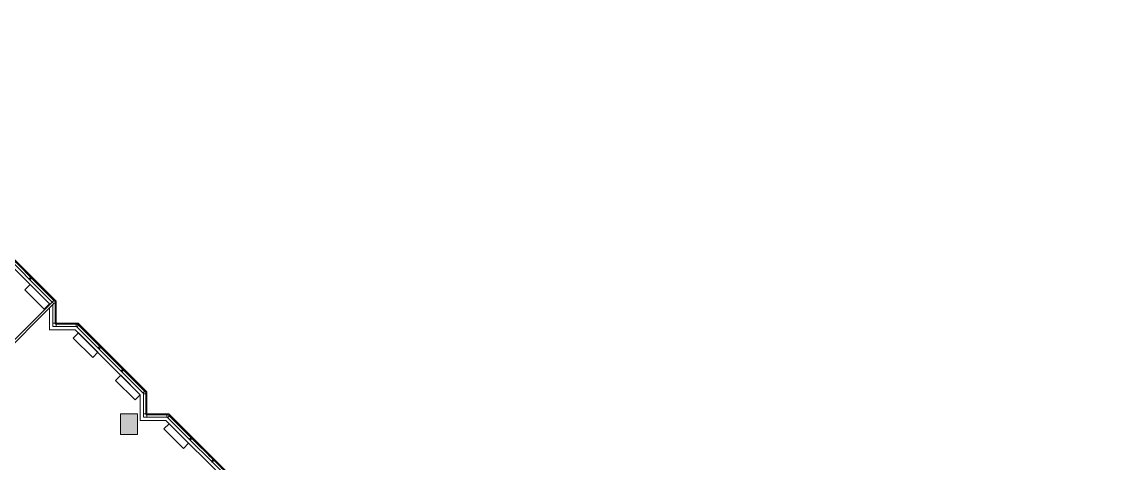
# Model space of a CAD drawing. Header units: inches. Extents: x 41 to 3077, y -701 to 1388.
# Drawn here: x 1170 to 3068, y 616 to 1388 of the extents above; entities that cross this region are included whole.
import ezdxf

# ---------------------------------------------------------------- set-up
doc = ezdxf.new("R2010")
doc.units = ezdxf.units.IN
doc.header["$MEASUREMENT"] = 0
doc.linetypes.add('IMPORT-PHANTOM4', pattern=[0.625, 0.3125, -0.0625, 0.0625, -0.0625, 0.0625, -0.0625])
for name, color, linetype, lineweight in [('3rd Floor Revit Background_dwg', 8, 'Continuous', 9), ('A-Area', 7, 'IMPORT-PHANTOM4', 9), ('A-FLOR', 192, 'Continuous', 9), ('A-WALL', 113, 'Continuous', 9), ('A-Wall-Exst', 7, 'Continuous', 9), ('AWAEX', 7, 'Continuous', 9), ('MHV', 7, 'Continuous', 9)]:
    doc.layers.add(name, color=color, linetype=linetype, lineweight=lineweight)

# ---------------------------------------------------------------- blocks, each defined once
blk = doc.blocks.new('3rd Floor Revit Background_dwg-1506769-3rd Floor New Construction - Partition Plan')
at = {"layer": 'AWAEX'}
blk.add_hatch(color=256, dxfattribs=at).paths.add_polyline_path([(189.7, 666.8), (189.7, 702.8), (159.7, 702.8), (159.7, 666.8)], flags=0)
at = {"layer": 'A-Area', "flags": 128}
for points in [[(1884.9, 180.9), (1805.7, 260.1), (1767.3, 260.1), (1767.3, 298.5), (1688.1, 377.7), (735.1, 377.7), (571.4, 214), (494.8, 290.6), (524.7, 320.6), (524.7, 419.8), (401.8, 542.7), (362.4, 542.7), (362.4, 582.1), (243.3, 701.1), (204, 701.1), (204, 740.4), (84.9, 859.5), (45.6, 859.5), (45.6, 898.9), (-441.3, 1385.8), (-666.6, 1385.8), (-745.3, 1307), (-745.3, 1267.7), (-784.6, 1267.7), (-863.3, 1189), (-863.3, 289.9), (-745.3, 171.9), (-705.9, 171.9), (-705.9, 132.5), (-587.5, 14.1), (-548.1, 14.1), (-548.1, -25.3), (-39.5, -533.9), (-0.1, -533.9), (-0.1, -573.3), (115.8, -689.2), (514.4, -689.2), (542.2, -661.4), (570, -689.2), (1686.6, -689.2), (1766.1, -609.8), (1766.1, -570.4), (1805.4, -570.4), (1884.9, -490.9), (1884.9, 180.9)], [(-745.3, 1267.7), (-745.3, 1307), (-666.6, 1385.8), (-441.3, 1385.8), (45.6, 898.9), (45.6, 859.5), (84.9, 859.5), (204, 740.4), (204, 701.1), (243.3, 701.1), (362.4, 582.1), (362.4, 542.7), (401.8, 542.7), (524.7, 419.8), (524.7, 320.6), (494.8, 290.6), (571.4, 214), (735.1, 377.7), (1688.1, 377.7), (1767.3, 298.5), (1767.3, 260.1), (1805.7, 260.1), (1884.9, 180.9), (1884.9, -490.9), (1805.4, -570.4), (1766.1, -570.4), (1766.1, -609.8), (1686.6, -689.2), (570, -689.2), (542.2, -661.4), (514.4, -689.2), (231.7, -689.2)]]:
    blk.add_lwpolyline(points, dxfattribs=at)
at = {"layer": 'A-Wall-Exst'}
blk.add_line((2.2, 936.6), (-0.3, 939.1), dxfattribs=at)
at = {"layer": 'AWAEX'}
for p, q in [((-439, 1383.4), (43.7, 900.8)), ((40.7, 898.1), (-360.9, 1299.7)), ((45.6, 896.3), (45.6, 861.5)), ((47.5, 859.5), (82.3, 859.5)), ((86.8, 857.7), (202.1, 742.4)), ((120.5, 818.4), (122.9, 815.9)), ((204, 737.6), (204, 702.9)), ((189.7, 702.8), (159.7, 702.8)), ((159.7, 702.8), (159.7, 666.8)), ((189.7, 666.8), (189.7, 702.8)), ((244.2, 703.1), (206, 703.1)), ((240.7, 701.1), (205.9, 701.1)), ((245.2, 699.2), (360.5, 583.9)), ((159.7, 666.8), (189.7, 666.8)), ((189.7, 666.8), (159.7, 666.8))]:
    blk.add_line(p, q, dxfattribs=at)
at = {"layer": 'AWAEX', "flags": 128}
for points in [[(364.4, 582.9), (244.2, 703.1), (206.2, 703.1), (206.2, 741.1), (85.8, 861.5), (47.6, 861.5), (47.6, 899.7), (-440.5, 1387.8), (-667.4, 1387.8), (-747.3, 1307.9), (-747.3, 1269.7), (-785.5, 1269.7), (-865.3, 1189.8), (-865.3, 289.1), (-746.1, 169.9), (-707.9, 169.9), (-707.9, 131.7), (-588.3, 12.1), (-550.1, 12.1), (-550.1, -26.1), (-40.3, -535.9), (3.9, -535.9)], [(35.8, 893.2), (35.8, 894.9), (-122.6, 1053.3)], [(40.9, 898), (45.1, 902.2), (47.6, 899.7), (47.6, 896.3), (42.6, 896.3)], [(358.4, 580.4), (241.7, 697.1), (200.2, 697.1), (200.2, 738.6), (83.3, 855.5), (41.6, 855.5), (41.6, 893.3)], [(350.4, 530.7), (350.4, 580.3), (239.3, 691.4), (194.5, 691.4), (194.5, 736.2), (80.9, 849.8), (35.8, 849.8), (35.8, 887.6)], [(82.3, 855.5), (83.3, 855.5), (84, 854.8), (88.2, 859.1), (85.8, 861.5), (82.3, 861.5), (82.3, 855.5)]]:
    blk.add_lwpolyline(points, dxfattribs=at)
for points in [[(0.2, 938.6), (1.7, 937.1), (5.9, 941.3), (4.4, 942.8)], [(47.6, 861.5), (41.6, 861.5), (41.6, 855.5), (47.6, 855.5)], [(120.9, 817.9), (122.5, 816.4), (126.6, 820.5), (125.1, 822.1)], [(161, 777.9), (162.5, 776.3), (166.7, 780.5), (165.1, 782.1)], [(200, 737.8), (200, 738.8), (199.3, 739.5), (203.5, 743.8), (206, 741.3), (206, 737.8)], [(206, 703.1), (206, 697.1), (200, 697.1), (200, 703.1)], [(240.7, 697.1), (241.7, 697.1), (242.4, 696.4), (246.6, 700.6), (244.2, 703.1), (240.7, 703.1)], [(280.2, 658.6), (281.8, 657), (286, 661.2), (284.4, 662.8)], [(318.6, 620.3), (320.1, 618.7), (324.3, 622.9), (322.7, 624.4)]]:
    blk.add_lwpolyline(points, close=True, dxfattribs=at)
at = {"layer": 'MHV', "flags": 128}
for points in [[(-7.2, 919.7), (26.7, 885.8), (35.9, 895), (2, 928.9)], [(77.5, 835.1), (111.4, 801.1), (120.6, 810.3), (86.7, 844.2)], [(151.5, 761.1), (185.4, 727.1), (194.6, 736.3), (160.7, 770.3)], [(235.9, 676.4), (269.9, 642.4), (279, 651.6), (245.1, 685.6)]]:
    blk.add_lwpolyline(points, close=True, dxfattribs=at)

msp = doc.modelspace()

# ---------------------------------------------------------------- linework, layer by layer
at = {"layer": 'A-FLOR', "lineweight": 13}
for p, q in [((1223.35, 898.1), (1064.12, 1057.33)), ((1224.22, 855.53), (1224.22, 893.32)), ((1265.93, 855.53), (1224.22, 855.53)), ((1382.9, 738.57), (1265.93, 855.53)), ((1382.9, 697.12), (1382.9, 738.57)), ((1424.35, 697.12), (1382.9, 697.12)), ((1541.06, 580.41), (1424.35, 697.12))]:
    msp.add_line(p, q, dxfattribs=at)
at = {"layer": 'A-WALL', "color": 250, "lineweight": 20}
for p, q in [((1223.39, 898.15), (1038.9, 713.66)), ((1040.14, 709.24), (1226.22, 895.32)), ((1226.22, 895.32), (1223.39, 898.15))]:
    msp.add_line(p, q, dxfattribs=at)

# ---------------------------------------------------------------- block references
at = {"layer": '3rd Floor Revit Background_dwg', "color": 7}
msp.add_blockref('3rd Floor Revit Background_dwg-1506769-3rd Floor New Construction - Partition Plan', (1182.67, 0), dxfattribs=at)

doc.saveas('drawing.dxf')
